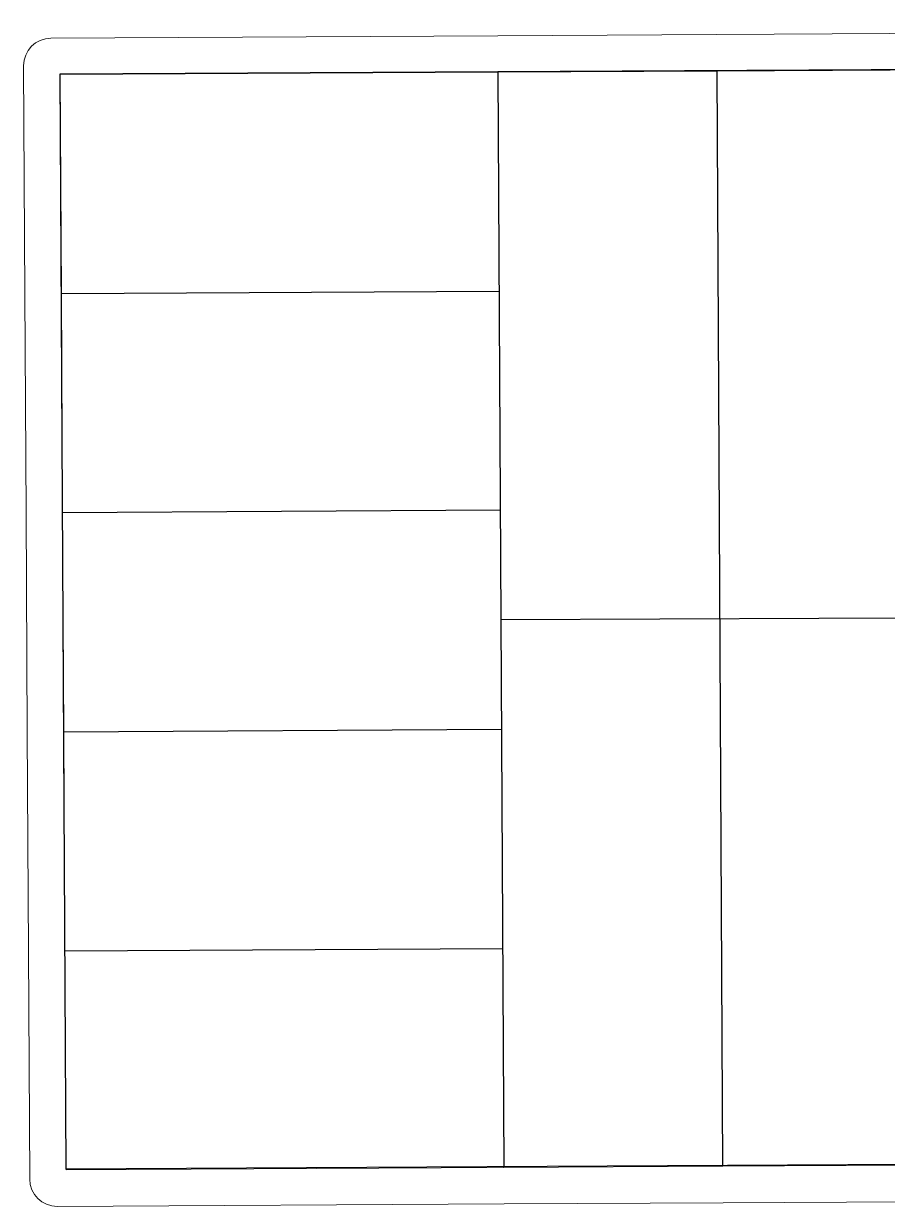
# Model space of a CAD drawing. Header units: centimetres. Extents: x 0 to 1311401, y -389375 to 85618.
# Drawn here: x 640835 to 645554, y -73293 to -66835 of the extents above; entities that cross this region are included whole.
import ezdxf

# ---------------------------------------------------------------- set-up
doc = ezdxf.new("R2010")
doc.units = ezdxf.units.CM
doc.header["$LTSCALE"] = 4
doc.layers.add('04', color=254, linetype='Continuous')
doc.layers.add('K-ALINHAMENTO', color=10, linetype='Continuous', lineweight=9)
doc.layers.add('P-MEIOFIO', color=171, linetype='Continuous', lineweight=9)

msp = doc.modelspace()

# ---------------------------------------------------------------- linework, layer by layer
at = {"layer": '04'}
for points in [[(646048.281, -70074.531), (645666.395, -73064.081), (641066.966, -73089.16), (641034.36, -67109.404), (643426.263, -67096.361), (646485.587, -67079.68)], [(644654.831, -73073.809), (644624.811, -67094.039)], [(643426.274, -67100.574), (643458.88, -73080.331)], [(641040.893, -68309.568), (643432.796, -68296.526)], [(643439.317, -69492.477), (641047.414, -69505.519)], [(646048.293, -70078.744), (643442.577, -70090.452)], [(641053.935, -70701.47), (643445.838, -70688.428)], [(641060.457, -71897.422), (643452.359, -71884.379)]]:
    msp.add_lwpolyline(points, dxfattribs=at)
at = {"layer": 'K-ALINHAMENTO'}
msp.add_lwpolyline([(646515.815, -67083.728), (644622.226, -67094.053), (643426.274, -67100.574), (641034.372, -67113.617), (641040.893, -68309.568), (641047.414, -69505.519), (641053.935, -70701.47), (641060.457, -71897.422), (641066.978, -73093.373), (643458.88, -73080.331), (644654.831, -73073.809), (645666.407, -73068.294)], dxfattribs=at)
at = {"layer": 'P-MEIOFIO'}
msp.add_lwpolyline([(646514.728, -66884.403), (644621.139, -66894.728), (643425.188, -66901.249), (640983.454, -66914.563, 0.41421356), (640834.775, -67064.872), (640841.568, -68310.655), (640848.089, -69506.606), (640854.61, -70702.557), (640861.131, -71898.508), (640867.924, -73144.291, 0.41421356), (641018.233, -73292.97), (643459.967, -73279.656), (644655.918, -73273.135), (645667.494, -73267.619), (658030.52, -73233.822), (665303.448, -73213.94, 0.41501014), (665452.533, -73063.63), (665419.384, -66984.075, 0.41421356), (665269.074, -66835.396), (659690.401, -66865.815)], format="xyb", dxfattribs=at)

doc.saveas('drawing.dxf')
